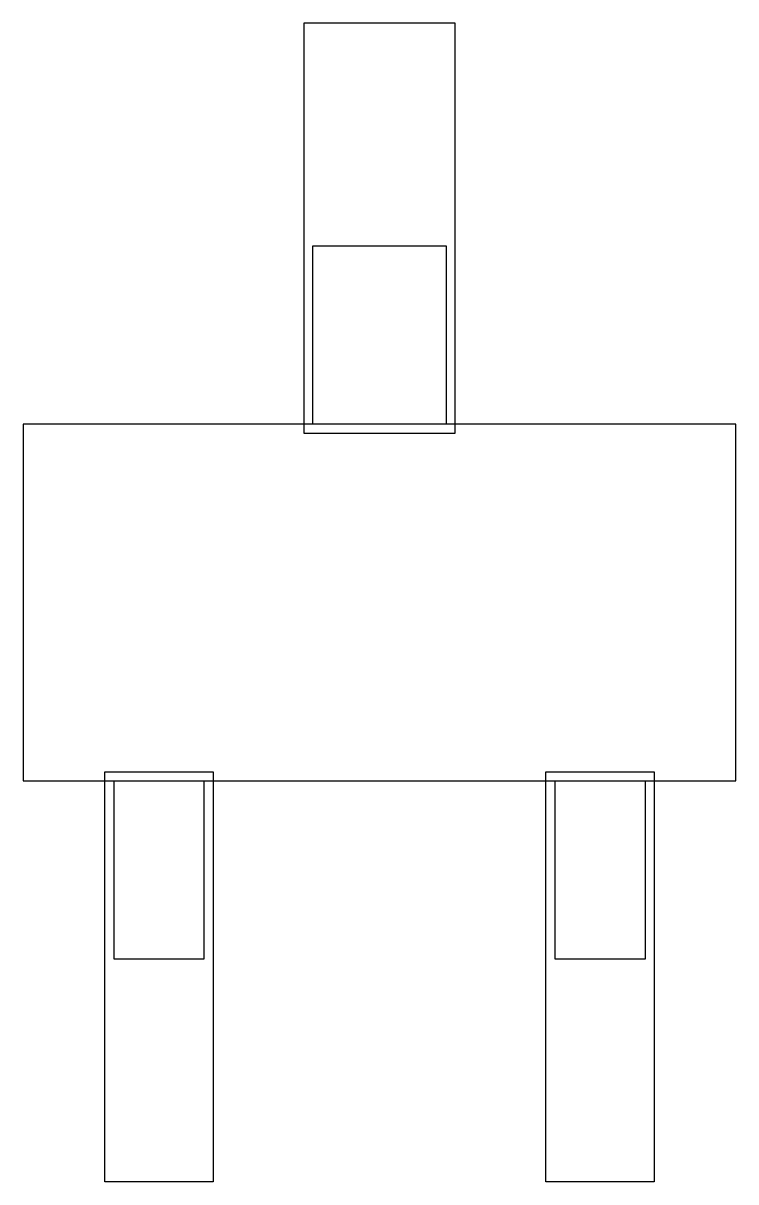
# Model space of a CAD drawing. Extents: x -0.17 to 1.42, y -0.01 to 2.59.
import ezdxf

# ---------------------------------------------------------------- set-up
doc = ezdxf.new("R2010")
doc.units = 0
doc.layers.add('3USMM_PKG', color=7, linetype='CONTINUOUS')
doc.layers.add('FOOT_PRINT', color=7, linetype='CONTINUOUS')

msp = doc.modelspace()

# ---------------------------------------------------------------- linework, layer by layer
at = {"layer": '3USMM_PKG'}
for points in [[(0.475, 1.6892), (0.475, 2.0892)], [(0.475, 2.0892), (0.775, 2.0892)], [(0.775, 2.0892), (0.775, 1.6892)], [(1.425, 1.6892), (-0.175, 1.6892)], [(-0.175, 1.6892), (-0.175, 0.8892)], [(1.425, 0.8892), (1.425, 1.6892)], [(-0.175, 0.8892), (1.425, 0.8892)], [(0.0282, 0.8892), (0.0282, 0.4892)], [(0.2314, 0.4892), (0.2314, 0.8892)], [(1.0188, 0.8892), (1.0188, 0.4892)], [(1.222, 0.4892), (1.222, 0.8892)], [(0.0282, 0.4892), (0.2314, 0.4892)], [(1.0188, 0.4892), (1.222, 0.4892)]]:
    msp.add_lwpolyline(points, dxfattribs=at)
at = {"layer": 'FOOT_PRINT'}
for points in [[(0.455, 1.6692), (0.795, 1.6692), (0.795, 2.5892), (0.455, 2.5892), (0.455, 1.6692)], [(0.0082, 0.9092), (0.2514, 0.9092), (0.2514, -0.0108), (0.0082, -0.0108), (0.0082, 0.9092), (0.0082, 0.9092)], [(0.9988, 0.9092), (1.242, 0.9092), (1.242, -0.0108), (0.9988, -0.0108), (0.9988, 0.9092), (0.9988, 0.9092)]]:
    msp.add_lwpolyline(points, close=True, dxfattribs=at)

doc.saveas('drawing.dxf')
